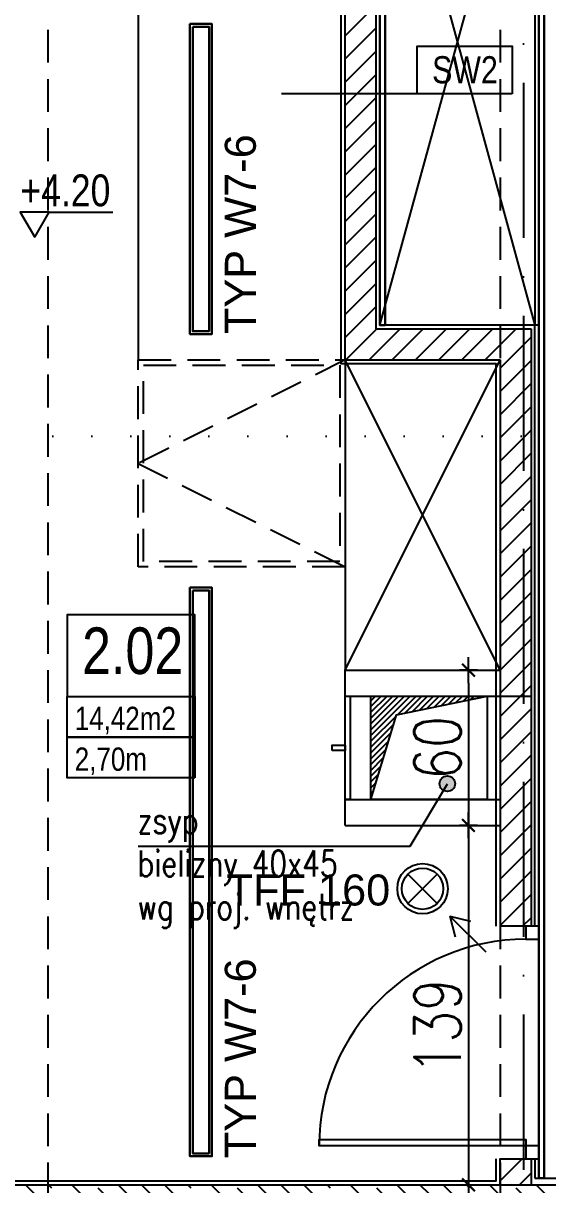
# Model space of a CAD drawing. Header units: millimetres. Extents: x 58205 to 122423, y 1055 to 94479.
# Drawn here: x 69092 to 69294.9, y 6610.8 to 7060 of the extents above; entities that cross this region are included whole.
import ezdxf

# ---------------------------------------------------------------- set-up
doc = ezdxf.new("R2010")
doc.units = ezdxf.units.MM
doc.header["$PDMODE"] = 3
for name, pattern in [('ACAD_ISO03W100', [30, 12, -18]), ('ACAD_ISO07W100', [3, 0, -3]), ('ACAD_ISO10W100', [18, 12, -3, 0, -3]), ('AUDIT_D_080509132939-0', [0]), ('HIDDEN', [9.525, 6.35, -3.175])]:
    doc.linetypes.add(name, pattern=pattern)
doc.layers.add('$ oświetlenie $', color=30, linetype='Continuous', lineweight=30)
for name, color, linetype in [('+48_ARMATURA', 251, 'Continuous'), ('+48_HACZE', 253, 'Continuous'), ('+48_KOTY', 3, 'Continuous'), ('+48_MEBLE', 251, 'Continuous'), ('+48_OPISY', 3, 'Continuous'), ('+48_OPISY T', 3, 'Continuous'), ('+48_OPISY_POM', 3, 'Continuous'), ('+48_OPISY_ŚCIAN', 3, 'Continuous'), ('+48_OSIE', 8, 'Continuous'), ('+48_PODCIĄG', 4, 'ACAD_ISO03W100'), ('+48_PRZEBICIA', 143, 'Continuous'), ('+48_SCIANY', 1, 'Continuous'), ('+48_STOLARKA_DRZWI', 3, 'Continuous'), ('+48_STOLARKA_OKNA', 3, 'Continuous'), ('+48_TYNKI', 252, 'Continuous'), ('+48_WENTYLACJA', 2, 'Continuous'), ('+48_WIDOK', 5, 'Continuous'), ('+48_ŚCIANY_GK', 42, 'Continuous')]:
    doc.layers.add(name, color=color, linetype=linetype)
doc.layers.get('0').freeze()
doc.styles.get("Standard").update_dxf_attribs({"font": 'ARIAL.TTF'})
doc.styles.add('WRP_ARIAL', font='ARIAL.TTF', dxfattribs={"width": 0.8})
doc.styles.add('wymiary', font='romans.shx', dxfattribs={"width": 0.8})
doc.dimstyles.new('_1-50', dxfattribs={"dimscale": 200, "dimtxt": 0.045, "dimasz": 0.025, "dimexe": 0, "dimexo": 0, "dimgap": 0.015, "dimtad": 1, "dimdsep": 46, "dimtxsty": 'wymiary', "dimblk": 'OZONE_ARROW', "dimcen": 0, "dimdle": 0.05, "dimse1": 1, "dimse2": 1, "dimclrd": 6, "dimclre": 256, "dimclrt": 3, "dimadec": 1, "dimazin": 0, "dimtfac": 1, "dimtix": 1, "dimtmove": 2, "dimatfit": 3, "dimldrblk": 'OZONE_DOT', "dimfxl": 0, "dimtolj": 1, "dimlwe": -1, "dimarcsym": 0})

# ---------------------------------------------------------------- blocks, each defined once
blk = doc.blocks.new('OPISY_POM_METKA')
at = {"layer": '+48_OPISY_POM', "ltscale": 5}
for points in [[(0, -70), (109.71, -70), (109.71, 0), (0, 0)], [(109.71, -105), (0, -105), (0, -70), (109.71, -70)]]:
    blk.add_lwpolyline(points, close=True, dxfattribs=at)
at = {"layer": '+48_OPISY_POM'}
blk.add_lwpolyline([(109.71, -140), (0, -140), (0, -105), (109.71, -105)], close=True, dxfattribs=at)
at = {"layer": '+48_OPISY_POM', "ltscale": 5, "style": 'WRP_ARIAL', "width": 0.8}
for tag, p, height in [('NRPOM', (25.76, -50.8), 40), ('POW', (6.35, -98.98), 20)]:
    blk.add_attdef(tag, p, '', height=height, dxfattribs=at)
at = {"layer": '+48_OPISY_POM', "style": 'WRP_ARIAL', "width": 0.8}
blk.add_attdef('H', (6.35, -133.98), '', height=20, dxfattribs=at)
blk = doc.blocks.new('koty')
at = {"layer": '+48_KOTY', "color": 3, "ltscale": 5}
blk.add_line((70403.15, 11224.99), (70423.15, 11224.99), dxfattribs=at)
blk.add_lwpolyline([(70398.6, 11217.11), (70403.15, 11224.99), (70394.05, 11224.99)], close=True, dxfattribs=at)
at = {"layer": '+48_KOTY', "color": 3, "style": 'WRP_ARIAL', "width": 0.8}
blk.add_attdef('POZIOM', (70403.19, 11226.78), '', height=10, dxfattribs=at)
blk = doc.blocks.new('OZONE_ARROW')
at = {"linetype": 'ByBlock'}
blk.add_line((-1, 0), (1, 0), dxfattribs=at)
at = {"color": 0, "linetype": 'ByBlock'}
blk.add_line((0, -0.7), (0, 0.7), dxfattribs=at)
at = {"color": 0, "linetype": 'ByBlock', "const_width": 0.16}
blk.add_lwpolyline([(-0.495, -0.495), (0.495, 0.495)], dxfattribs=at)
blk = doc.blocks.new('*D604')
at = {"layer": '+48_WIDOK', "color": 6, "lineweight": -2, "ltscale": 0.15}
blk.add_line((69264.25, 6804.76), (69264.25, 6754.76), dxfattribs=at)
at = {"layer": 'Defpoints', "color": 0, "ltscale": 0.15}
for p in [(69274.98, 6809.76), (69264.25, 6749.76), (69274.98, 6749.76)]:
    blk.add_point(p, dxfattribs=at)
at = {"layer": '+48_WIDOK', "color": 6, "lineweight": -2, "ltscale": 0.15, "xscale": 5, "yscale": 5, "zscale": 5}
for p, rotation in [((69264.25, 6809.76), 90), ((69264.25, 6749.76), 270)]:
    blk.add_blockref('OZONE_ARROW', p, dxfattribs=dict(at, rotation=rotation))
at = {"layer": '+48_WIDOK', "color": 3, "ltscale": 0.15, "insert": (69252.25, 6779.76), "char_height": 18, "attachment_point": 5, "rotation": 90, "style": 'wymiary'}
blk.add_mtext('\\A1;60', dxfattribs=at)
blk = doc.blocks.new('OZONE_DOT')
at = {"linetype": 'ByBlock'}
h = blk.add_hatch(color=0, dxfattribs=at)
edge = h.paths.add_edge_path()
edge.add_arc((0, 0), 0.375, 0, 360)
at = {"color": 0, "linetype": 'ByBlock'}
blk.add_line((0, 0), (-1, 0), dxfattribs=at)
blk = doc.blocks.new('*D605')
at = {"layer": '+48_WIDOK', "color": 6, "lineweight": -2, "ltscale": 0.15}
blk.add_line((69264.25, 6744.76), (69264.25, 6615.76), dxfattribs=at)
at = {"layer": 'Defpoints', "color": 0, "ltscale": 0.15}
for p in [(69267.75, 6749.76), (69264.25, 6610.76), (69267.75, 6610.76)]:
    blk.add_point(p, dxfattribs=at)
at = {"layer": '+48_WIDOK', "color": 6, "lineweight": -2, "ltscale": 0.15, "xscale": 5, "yscale": 5, "zscale": 5}
for p, rotation in [((69264.25, 6749.76), 90), ((69264.25, 6610.76), 270)]:
    blk.add_blockref('OZONE_ARROW', p, dxfattribs=dict(at, rotation=rotation))
at = {"layer": '+48_WIDOK', "color": 3, "ltscale": 0.15, "insert": (69252.25, 6671.9), "char_height": 18, "attachment_point": 5, "rotation": 90, "style": 'wymiary'}
blk.add_mtext('\\A1;139', dxfattribs=at)
blk = doc.blocks.new('SCIANA')
at = {"layer": '+48_OPISY_ŚCIAN', "ltscale": 5}
blk.add_line((-25, 0), (25, 0), dxfattribs=at)
blk.add_lwpolyline([(-60, 0), (-25, 0), (-25, 17.5), (-60, 17.5)], close=True, dxfattribs=at)
at = {"layer": '+48_OPISY_ŚCIAN', "ltscale": 5, "style": 'WRP_ARIAL', "width": 0.8}
blk.add_attdef('TYP', (-53.56, 4.8), '', height=10, dxfattribs=at)

msp = doc.modelspace()

# ---------------------------------------------------------------- hatches: boundary and pattern name
at = {"layer": '+48_HACZE'}
h = msp.add_hatch(dxfattribs=at)
h.set_pattern_fill('ANSI31', color=256, scale=2, angle=180, style=0)
h.paths.add_polyline_path([(69288.484, 7223.758), (69276.484, 7223.758), (69276.484, 7175.758), (69216.484, 7175.758), (69216.484, 6929.758), (69276.484, 6929.758), (69276.484, 6799.758), (69288.484, 6799.758), (69288.484, 6941.758), (69228.484, 6941.758), (69228.484, 7163.758), (69288.484, 7163.758)])
h = msp.add_hatch(dxfattribs=at)
h.set_pattern_fill('ANSI31', color=256, scale=2, angle=180, style=0)
h.paths.add_polyline_path([(69285.484, 6799.758), (69276.484, 6799.758), (69276.484, 6710.758), (69285.484, 6710.758)])
h.paths.add_polyline_path([(69288.484, 6799.758), (69285.484, 6799.758), (69285.484, 6710.758), (69288.484, 6710.758)])
h = msp.add_hatch(dxfattribs=at)
h.set_pattern_fill('ANSI31', color=256, scale=2, angle=180, style=0)
h.paths.add_polyline_path([(69285.484, 6620.758), (69276.484, 6620.758), (69276.484, 6610.758), (69285.484, 6610.758)])
h.paths.add_polyline_path([(69288.484, 6620.758), (69285.484, 6620.758), (69285.484, 6610.758), (69288.484, 6610.758)])
at = {"layer": '+48_HACZE', "linetype": 'AUDIT_D_080509132939-0'}
h = msp.add_hatch(dxfattribs=at)
h.set_pattern_fill('ANSI33', color=256, scale=2, angle=90, style=0)
h.paths.add_polyline_path([(68988.484, 6610.758), (69712.984, 6610.758), (69712.984, 6595.758), (68988.484, 6595.758)])
at = {"layer": '+48_OPISY T'}
h = msp.add_hatch(color=256, dxfattribs=at)
edge = h.paths.add_edge_path()
edge.add_arc((69256.083, 6765.866), 3, 0, 360)
at = {"layer": '+48_PRZEBICIA'}
h = msp.add_hatch(dxfattribs=at)
h.set_pattern_fill('ANSI31', color=256, scale=0.5, style=0)
h.paths.add_polyline_path([(69226.484, 6799.758), (69226.484, 6759.758), (69236.467, 6792.486), (69271.484, 6799.758)])

# ---------------------------------------------------------------- linework, layer by layer
at = {"layer": '$ oświetlenie $', "ltscale": 0.15}
for points in [[(69293.484, 7223.758), (69291.484, 7223.758), (69291.484, 6613.258), (69293.484, 6613.258)], [(69229.984, 7162.258), (69231.984, 7162.258), (69231.984, 6943.258), (69229.984, 6943.258)], [(69156.484, 7059.758), (69156.484, 6939.758), (69164.984, 6939.758), (69164.984, 7059.758)], [(69157.584, 7058.658), (69157.584, 6940.858), (69163.884, 6940.858), (69163.884, 7058.658)], [(69156.484, 6841.758), (69156.484, 6621.758), (69164.984, 6621.758), (69164.984, 6841.758)], [(69157.584, 6840.658), (69157.584, 6622.858), (69163.884, 6622.858), (69163.884, 6840.658)]]:
    msp.add_lwpolyline(points, close=True, dxfattribs=at)
at = {"layer": '+48_ARMATURA'}
for p, q in [((69229.984, 6943.258), (69289.984, 7162.258)), ((69229.984, 7162.258), (69289.984, 6943.258)), ((69289.984, 7162.258), (69289.984, 6943.258)), ((69216.484, 6929.758), (69216.484, 6809.758)), ((69216.484, 6809.758), (69276.484, 6929.758)), ((69276.484, 6809.758), (69216.484, 6929.758))]:
    msp.add_line(p, q, dxfattribs=at)
at = {"layer": '+48_MEBLE'}
for points in [[(69289.984, 6710.758), (69289.984, 6943.258), (69229.984, 6943.258), (69229.984, 7162.258), (69289.984, 7162.258), (69289.984, 7223.758)], [(69291.484, 6710.758), (69291.484, 6943.258), (69289.984, 6943.258)], [(69291.484, 6710.758), (69288.484, 6710.758)]]:
    msp.add_lwpolyline(points, dxfattribs=at)
at = {"layer": '+48_MEBLE', "ltscale": 0.15}
for points in [[(69288.484, 6620.758), (69291.484, 6620.758)], [(69289.984, 6620.758), (69289.984, 6613.258)], [(69291.484, 6620.758), (69291.484, 6613.258)], [(69289.984, 6613.258), (69717.484, 6613.258)]]:
    msp.add_lwpolyline(points, dxfattribs=at)
at = {"layer": '+48_OPISY', "linetype": 'ACAD_ISO07W100', "ltscale": 5}
msp.add_line((68121.946, 6900.233), (71558.484, 6900.233), dxfattribs=at)
at = {"layer": '+48_OPISY'}
for points in [[(69241.652, 6741.699), (69256.083, 6765.866)], [(69136.484, 6741.699), (69241.652, 6741.699)]]:
    msp.add_lwpolyline(points, dxfattribs=at)
at = {"layer": '+48_OPISY T'}
msp.add_circle((69256.083, 6765.866), 3, dxfattribs=at)
at = {"layer": '+48_OSIE', "linetype": 'ACAD_ISO10W100', "ltscale": 5}
for p, q in [((69285.484, 8208.258), (69285.484, 5430.307)), ((68101.945, 6610.758), (71564.484, 6610.758))]:
    msp.add_line(p, q, dxfattribs=at)
at = {"layer": '+48_PODCIĄG', "linetype": 'HIDDEN', "ltscale": 2}
for p, q in [((69101.484, 7228.908), (69101.484, 6595.758)), ((69276.484, 7228.908), (69276.484, 6595.758))]:
    msp.add_line(p, q, dxfattribs=at)
at = {"layer": '+48_PRZEBICIA'}
msp.add_lwpolyline([(69226.484, 6799.758), (69271.484, 6799.758), (69271.484, 6759.758), (69226.484, 6759.758)], close=True, dxfattribs=at)
msp.add_lwpolyline([(69226.484, 6759.758), (69236.467, 6792.486), (69271.484, 6799.758)], dxfattribs=at)
at = {"layer": '+48_SCIANY'}
for p, q in [((69228.484, 6941.758), (69288.484, 6941.758)), ((69288.484, 6941.758), (69288.484, 6799.758)), ((69216.484, 6929.758), (69276.484, 6929.758)), ((69276.484, 6929.758), (69276.484, 6799.758)), ((69276.484, 6799.758), (69288.484, 6799.758)), ((69276.484, 6799.758), (69276.484, 6710.758)), ((69288.484, 6799.758), (69288.484, 6710.758))]:
    msp.add_line(p, q, dxfattribs=at)
at = {"layer": '+48_SCIANY', "ltscale": 0.1}
msp.add_line((69288.484, 6710.758), (69276.484, 6710.758), dxfattribs=at)
at = {"layer": '+48_SCIANY'}
for points in [[(69216.484, 6929.758), (69216.484, 7175.758)], [(69228.484, 6941.758), (69228.484, 7163.758)], [(69276.484, 6610.758), (69276.484, 6620.758), (69288.484, 6620.758), (69288.484, 6610.758)]]:
    msp.add_lwpolyline(points, dxfattribs=at)
msp.add_lwpolyline([(68988.484, 6610.758), (69712.984, 6610.758), (69712.984, 6595.758), (68988.484, 6595.758)], close=True, dxfattribs=at)
at = {"layer": '+48_STOLARKA_DRZWI'}
for points in [[(69286.484, 6710.758), (69286.484, 6705.758), (69291.484, 6705.758), (69291.484, 6710.758)], [(69286.484, 6625.758), (69206.484, 6625.758), (69206.484, 6628.258), (69286.484, 6628.258)], [(69286.484, 6625.758), (69286.484, 6620.758), (69291.484, 6620.758), (69291.484, 6625.758)]]:
    msp.add_lwpolyline(points, close=True, dxfattribs=at)
msp.add_arc((69286.484, 6625.758), 80, 90, 180, dxfattribs=at)
at = {"layer": '+48_STOLARKA_OKNA', "linetype": 'HIDDEN', "ltscale": 2}
for points in [[(69136.484, 6929.758), (69216.484, 6929.758), (69216.484, 6849.758), (69136.484, 6849.758)], [(69138.484, 6927.758), (69214.484, 6927.758), (69214.484, 6851.758), (69138.484, 6851.758)]]:
    msp.add_lwpolyline(points, close=True, dxfattribs=at)
msp.add_lwpolyline([(69216.484, 6929.758), (69136.484, 6889.758), (69216.484, 6849.758)], dxfattribs=at)
at = {"layer": '+48_TYNKI', "ltscale": 0.15}
for points in [[(69274.984, 6710.758), (69274.984, 6928.258), (69214.984, 6928.258), (69214.984, 7177.258), (69243.234, 7177.258)], [(69001.984, 6751.508), (69001.984, 6722.258), (69019.984, 6722.258), (69019.984, 6612.258), (69274.984, 6612.258), (69274.984, 6620.758)]]:
    msp.add_lwpolyline(points, dxfattribs=at)
at = {"layer": '+48_WENTYLACJA', "color": 2}
for p, q in [((69240.827, 6719.602), (69252.14, 6730.915)), ((69252.14, 6719.602), (69240.827, 6730.915)), ((69257.069, 6714.673), (69265.069, 6712.673)), ((69271.069, 6700.673), (69257.069, 6714.673)), ((69257.069, 6714.673), (69259.069, 6706.673))]:
    msp.add_line(p, q, dxfattribs=at)
for radius in [9.75, 8]:
    msp.add_circle((69246.484, 6725.258), radius, dxfattribs=at)
at = {"layer": '+48_WIDOK', "ltscale": 0.15}
msp.add_lwpolyline([(69136.484, 7069.758), (69136.484, 6929.758)], dxfattribs=at)
at = {"layer": '+48_WIDOK'}
for points in [[(69216.484, 6799.758), (69218.484, 6799.758), (69218.484, 6759.758), (69216.484, 6759.758)], [(69211.484, 6778.758), (69211.484, 6780.758), (69216.484, 6780.758), (69216.484, 6778.758)]]:
    msp.add_lwpolyline(points, close=True, dxfattribs=at)
at = {"layer": '+48_ŚCIANY_GK'}
for p, q in [((69216.484, 6809.758), (69276.484, 6809.758)), ((69216.484, 6799.758), (69216.484, 6809.758)), ((69216.484, 6799.758), (69276.484, 6799.758)), ((69216.484, 6759.758), (69276.484, 6759.758)), ((69216.484, 6749.758), (69216.484, 6759.758)), ((69216.484, 6749.758), (69276.484, 6749.758))]:
    msp.add_line(p, q, dxfattribs=at)

# ---------------------------------------------------------------- block references
at = {"layer": '+48_KOTY'}
ref = msp.add_blockref('koty', (-17634.62, -6842.197), dxfattribs=dict(at, xscale=1.231999999701657, yscale=1.231999999697109, zscale=1.231999999697182))
ref.add_attrib('POZIOM', '+4.20', (69090.874, 6989.199), dxfattribs={"color": 3, "height": 12.32, "style": 'WRP_ARIAL', "width": 0.8})
at = {"layer": '+48_OPISY_POM'}
ref = msp.add_blockref('OPISY_POM_METKA', (69109.049, 6831.169), dxfattribs=dict(at, xscale=0.4499999999970896, yscale=0.4499999999998181, zscale=0.4499999999996677))
ref.add_attrib('H', '2,70m', (69111.908, 6770.88), dxfattribs={"height": 9, "style": 'WRP_ARIAL', "width": 0.8})
ref.add_attrib('NRPOM', '2.02', (69114.761, 6808.309), dxfattribs={"ltscale": 5, "height": 18, "style": 'WRP_ARIAL', "width": 0.8})
ref.add_attrib('POW', '14,42m2', (69111.908, 6786.63), dxfattribs={"ltscale": 5, "height": 9, "style": 'WRP_ARIAL', "width": 0.8})
at = {"layer": '+48_OPISY_ŚCIAN'}
ref = msp.add_blockref('SCIANA', (69218.184, 7032.73), dxfattribs=dict(at, xscale=-1.049999999988358, yscale=1.050000000000182, zscale=1.05))
ref.add_attrib('TYP', 'SW2', (69250.187, 7036.755), dxfattribs={"ltscale": 5, "height": 10.5, "style": 'WRP_ARIAL', "width": 0.8})

# ---------------------------------------------------------------- texts
at = {"layer": '$ oświetlenie $', "ltscale": 0.15, "char_height": 12, "width": 397.19916, "attachment_point": 1, "rotation": 90}
for insert in [(69169.984, 6939.758), (69169.984, 6621.009)]:
    msp.add_mtext('TYP W7-6', dxfattribs=dict(at, insert=insert))
at = {"layer": '+48_OPISY', "insert": (69136.154, 6756.665), "char_height": 10, "width": 235.93626, "attachment_point": 1, "style": 'WRP_ARIAL'}
msp.add_mtext('{\\Fromans|c238;zsyp \\Pbielizny 40x45  \\Pwg proj. wnętrz}', dxfattribs=at)
at = {"layer": '+48_WENTYLACJA', "color": 2, "insert": (69170.642, 6730.766), "char_height": 12, "width": 397.19916, "attachment_point": 1}
msp.add_mtext('TFF 160', dxfattribs=at)

# ---------------------------------------------------------------- dimensions: what is measured, and where the dimension line sits
at = {"layer": '+48_WIDOK', "ltscale": 0.15}
dim = msp.add_linear_dim(base=(69264.247, 6749.758), p1=(69274.984, 6809.758), p2=(69274.984, 6749.758), angle=90, dimstyle='_1-50', override={"dimtxt": 0.09}, dxfattribs=at)
dim.commit()
dim.dimension.update_dxf_attribs({"geometry": '*D604', "text_midpoint": (69252.247, 6779.758)})
dim = msp.add_linear_dim(base=(69264.247, 6610.758), p1=(69267.747, 6749.758), p2=(69267.747, 6610.758), angle=90, dimstyle='_1-50', override={"dimtxt": 0.09}, dxfattribs=at)
dim.commit()
dim.dimension.update_dxf_attribs({"geometry": '*D605', "text_midpoint": (69252.247, 6671.902), "dimtype": 160})

doc.saveas('drawing.dxf')
